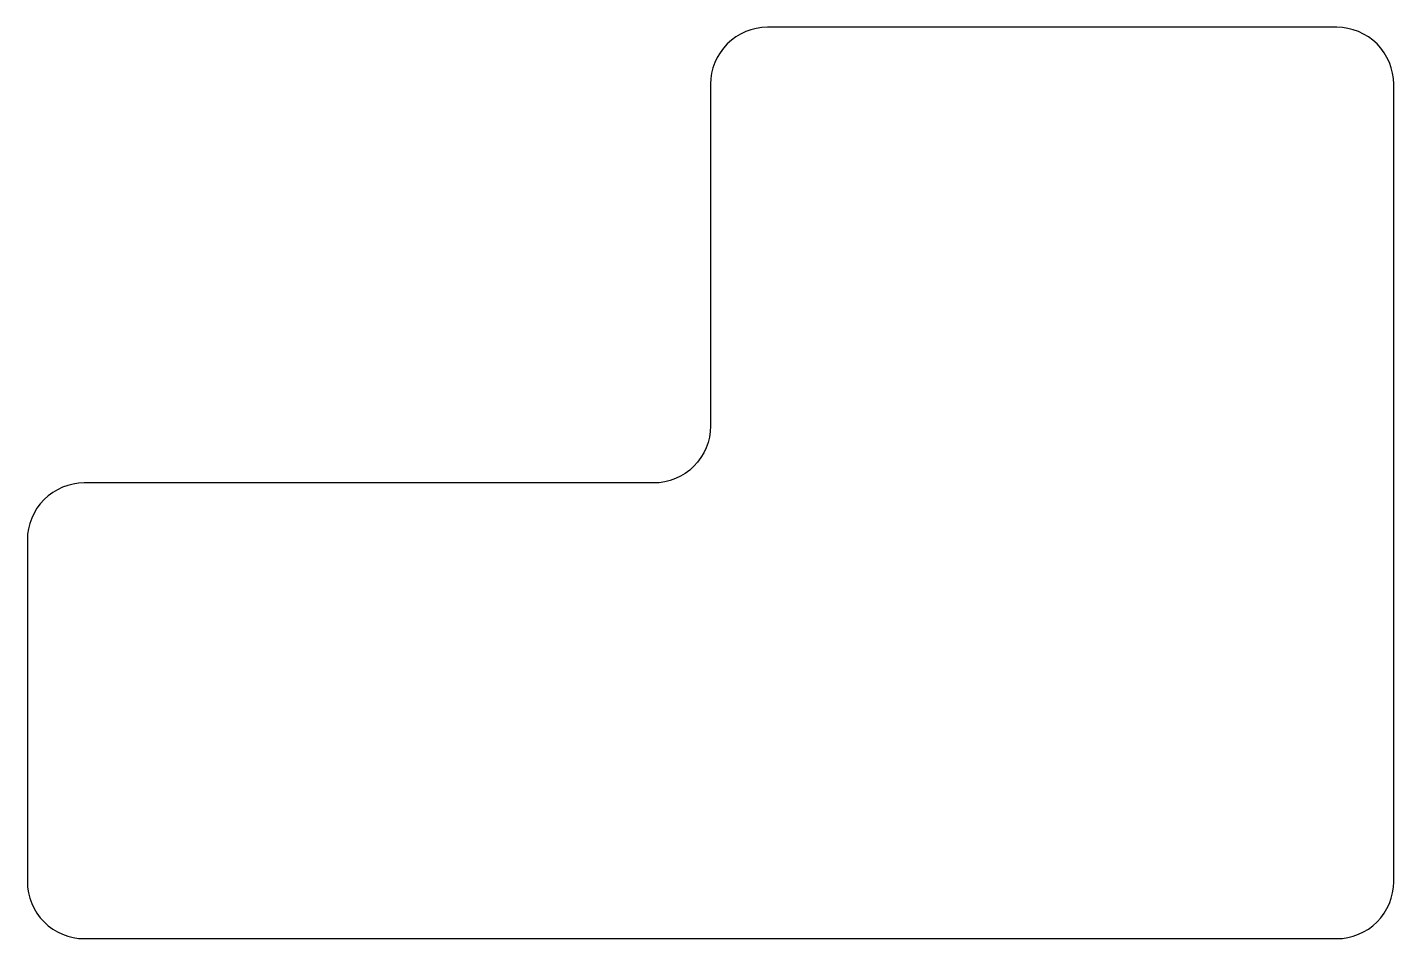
# Model space of a CAD drawing. Header units: millimetres. Extents: x 65 to 185, y 26 to 106.
import ezdxf

# ---------------------------------------------------------------- set-up
doc = ezdxf.new("R2010")
doc.units = ezdxf.units.MM
doc.header["$MEASUREMENT"] = 0

msp = doc.modelspace()

# ---------------------------------------------------------------- linework, layer by layer
msp.add_lwpolyline([(125, 25.53), (180, 25.53, 0.414214), (185, 30.53), (185, 100.53, 0.414214), (180, 105.53), (130, 105.53, 0.414214), (125, 100.53), (125, 70.53, -0.414214), (120, 65.53), (70, 65.53, 0.414214), (65, 60.53), (65, 30.53, 0.414214), (70, 25.53), (125, 25.53)], format="xyb", close=True)

doc.saveas('drawing.dxf')
